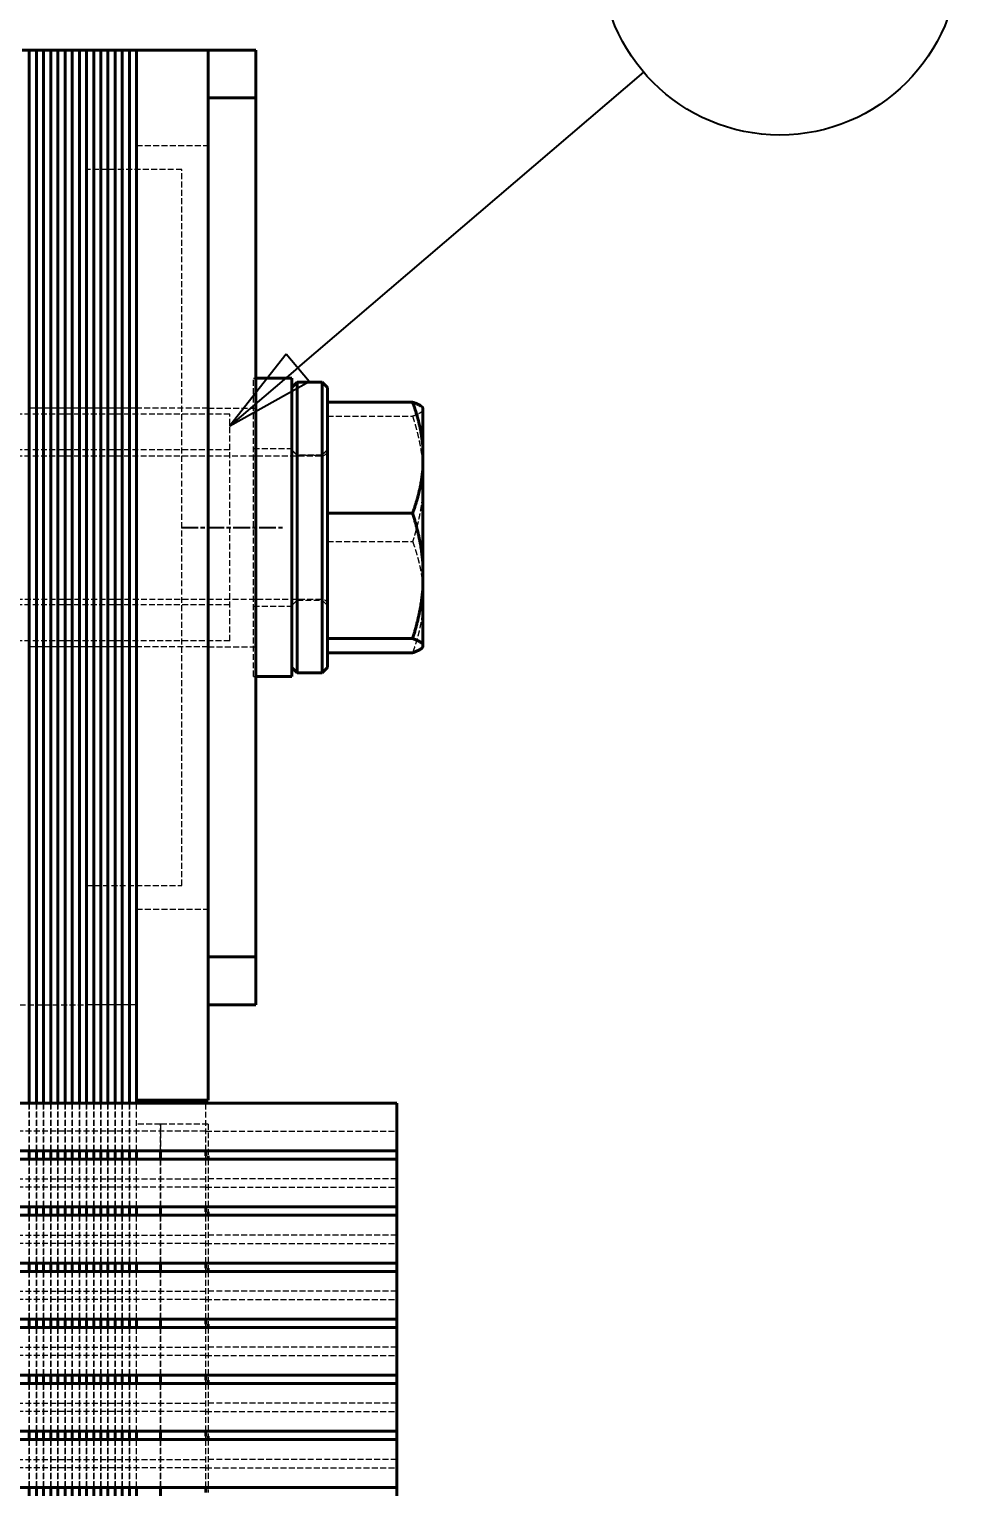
# Model space of a CAD drawing. Header units: millimetres. Extents: x 0 to 630, y 0 to 446.
# Drawn here: x 366.1 to 405.1, y 223.1 to 284.3 of the extents above; entities that cross this region are included whole.
import ezdxf

# ---------------------------------------------------------------- set-up
doc = ezdxf.new("R2010")
doc.units = ezdxf.units.MM
doc.header["$LTSCALE"] = 1.5
doc.linetypes.add('CHAIN', pattern=[0.7087, 0.4724, -0.0591, 0.1181, -0.0591])
doc.linetypes.add('DASHED', pattern=[0.2067, 0.1654, -0.0413])
for name, color, linetype, lineweight, true_color in [('가려진 것(ISO)', 2, 'DASHED', 18, 0xffff00), ('가려진 좁은 것(ISO)', 2, 'DASHED', 18, 0xffff00), ('가시적인 것(ISO)', 3, 'Continuous', 40, 0x00ff00), ('기호(ISO)', 5, 'Continuous', 25, 0x0000ff), ('중심선(ISO)', 1, 'Continuous', 25, 0xff0000)]:
    doc.layers.add(name, color=color, linetype=linetype, lineweight=lineweight, true_color=true_color)
doc.styles.add('부품번호텍스트_PSTEK_POSCO', font='isocp.shx')

# ---------------------------------------------------------------- blocks, each defined once
blk = doc.blocks.new('품번기호12')
at = {"layer": '기호(ISO)', "color": 7}
for p, q in [((251.569, 180.087), (261.238, 188.346)), ((251.244, 180.467), (249.668, 178.464)), ((251.893, 179.707), (251.244, 180.467)), ((251.569, 180.087), (249.668, 178.464)), ((249.668, 178.464), (251.893, 179.707))]:
    blk.add_line(p, q, dxfattribs=at)
at = {"layer": '기호(ISO)', "color": 7, "flags": 128}
blk.add_lwpolyline([(251.244, 180.467), (249.668, 178.464), (251.893, 179.707), (251.244, 180.467)], dxfattribs=at)
at = {"layer": '기호(ISO)'}
blk.add_circle((265.037, 191.591), 5, dxfattribs=at)
at = {"layer": '기호(ISO)', "color": 7}
blk.add_solid([(251.244, 180.467), (249.668, 178.464), (251.893, 179.707), (251.244, 180.467)], dxfattribs=at)
at = {"layer": '기호(ISO)', "color": 7, "insert": (265.037, 191.607), "char_height": 3.5, "attachment_point": 5, "style": '부품번호텍스트_PSTEK_POSCO'}
blk.add_mtext('12', dxfattribs=at)

msp = doc.modelspace()

# ---------------------------------------------------------------- linework, layer by layer
at = {"layer": '가려진 것(ISO)', "color": 4, "true_color": 0x00ffff}
for p, q in [((370.602, 279.444), (373.602, 279.444)), ((372.502, 278.444), (368.502, 278.444)), ((372.502, 248.444), (372.502, 278.444)), ((373.602, 268.444), (370.602, 268.444)), ((373.602, 258.444), (370.602, 258.444)), ((368.502, 248.444), (372.502, 248.444)), ((370.602, 247.444), (373.602, 247.444)), ((337.502, 243.444), (368.502, 243.444))]:
    msp.add_line(p, q, dxfattribs=at)
at = {"layer": '가려진 것(ISO)'}
for p, q in [((375.502, 257.194), (375.502, 269.694)), ((375.502, 269.694), (375.602, 269.694)), ((377.327, 269.532), (377.327, 269.532)), ((378.377, 269.532), (378.377, 269.532)), ((366.402, 268.444), (366.102, 268.444)), ((366.702, 268.444), (366.402, 268.444)), ((367.002, 268.444), (366.702, 268.444)), ((367.302, 268.444), (367.002, 268.444)), ((367.602, 268.444), (367.302, 268.444)), ((367.902, 268.444), (367.602, 268.444)), ((368.202, 268.444), (367.902, 268.444)), ((368.502, 268.444), (368.202, 268.444)), ((368.802, 268.444), (368.502, 268.444)), ((369.102, 268.444), (368.802, 268.444)), ((369.402, 268.444), (369.102, 268.444)), ((369.702, 268.444), (369.402, 268.444)), ((370.002, 268.444), (369.702, 268.444)), ((370.302, 268.444), (370.002, 268.444)), ((370.602, 268.444), (370.302, 268.444)), ((374.502, 268.194), (331.502, 268.194)), ((374.502, 258.694), (374.502, 268.194)), ((378.602, 268.1), (382.169, 268.1)), ((319.602, 266.444), (378.352, 266.444)), ((374.502, 266.694), (331.502, 266.694)), ((375.502, 266.744), (377.102, 266.744)), ((378.377, 266.471), (377.327, 266.471)), ((377.327, 266.47), (378.377, 266.47)), ((378.602, 262.851), (382.169, 262.851)), ((322.402, 260.444), (378.352, 260.444)), ((377.327, 260.394), (377.102, 260.169)), ((377.327, 260.394), (378.377, 260.394)), ((378.377, 260.394), (378.602, 260.169)), ((374.502, 260.194), (331.502, 260.194)), ((375.502, 260.144), (377.102, 260.144)), ((374.502, 258.694), (331.502, 258.694)), ((366.402, 258.444), (366.102, 258.444)), ((366.702, 258.444), (366.402, 258.444)), ((367.002, 258.444), (366.702, 258.444)), ((367.302, 258.444), (367.002, 258.444)), ((367.602, 258.444), (367.302, 258.444)), ((367.902, 258.444), (367.602, 258.444)), ((368.202, 258.444), (367.902, 258.444)), ((368.502, 258.444), (368.202, 258.444)), ((368.802, 258.444), (368.502, 258.444)), ((369.102, 258.444), (368.802, 258.444)), ((369.402, 258.444), (369.102, 258.444)), ((369.702, 258.444), (369.402, 258.444)), ((370.002, 258.444), (369.702, 258.444)), ((370.302, 258.444), (370.002, 258.444)), ((370.602, 258.444), (370.302, 258.444)), ((375.502, 257.194), (375.602, 257.194)), ((368.802, 243.444), (368.502, 243.444)), ((369.102, 243.444), (368.802, 243.444)), ((369.402, 243.444), (369.102, 243.444)), ((369.702, 243.444), (369.402, 243.444)), ((370.002, 243.444), (369.702, 243.444)), ((370.302, 243.444), (370.002, 243.444)), ((370.602, 243.444), (370.302, 243.444)), ((366.102, 237.319), (366.102, 239.319)), ((366.102, 239.319), (366.102, 237.319)), ((366.402, 237.319), (366.402, 239.319)), ((366.402, 239.319), (366.402, 237.319)), ((366.702, 237.319), (366.702, 239.319)), ((366.702, 239.319), (366.702, 237.319)), ((367.002, 237.319), (367.002, 239.319)), ((367.002, 239.319), (367.002, 237.319)), ((367.302, 237.319), (367.302, 239.319)), ((367.302, 239.319), (367.302, 237.319)), ((367.602, 237.319), (367.602, 239.319)), ((367.602, 239.319), (367.602, 237.319)), ((367.902, 237.319), (367.902, 239.319)), ((367.902, 239.319), (367.902, 237.319)), ((368.202, 237.319), (368.202, 239.319)), ((368.202, 239.319), (368.202, 237.319)), ((368.502, 237.319), (368.502, 239.319)), ((368.502, 239.319), (368.502, 237.319)), ((368.802, 237.319), (368.802, 239.319)), ((368.802, 239.319), (368.802, 237.319)), ((369.102, 237.319), (369.102, 239.319)), ((369.102, 239.319), (369.102, 237.319)), ((369.402, 237.319), (369.402, 239.319)), ((369.402, 239.319), (369.402, 237.319)), ((369.702, 237.319), (369.702, 239.319)), ((369.702, 239.319), (369.702, 237.319)), ((370.002, 237.319), (370.002, 239.319)), ((370.002, 239.319), (370.002, 237.319)), ((370.302, 237.319), (370.302, 239.319)), ((370.302, 239.319), (370.302, 237.319)), ((370.602, 237.319), (370.602, 239.319)), ((371.602, 238.444), (370.602, 238.444)), ((373.602, 238.444), (371.602, 238.444)), ((371.602, 237.319), (371.602, 238.444)), ((371.602, 238.444), (371.602, 237.319)), ((373.602, 238.444), (373.602, 237.11)), ((366.102, 234.969), (366.102, 236.969)), ((366.102, 236.969), (366.102, 234.969)), ((366.402, 234.969), (366.402, 236.969)), ((366.402, 236.969), (366.402, 234.969)), ((366.702, 234.969), (366.702, 236.969)), ((366.702, 236.969), (366.702, 234.969)), ((367.002, 234.969), (367.002, 236.969)), ((367.002, 236.969), (367.002, 234.969)), ((367.302, 234.969), (367.302, 236.969)), ((367.302, 236.969), (367.302, 234.969)), ((367.602, 234.969), (367.602, 236.969)), ((367.602, 236.969), (367.602, 234.969)), ((367.902, 234.969), (367.902, 236.969)), ((367.902, 236.969), (367.902, 234.969)), ((368.202, 234.969), (368.202, 236.969)), ((368.202, 236.969), (368.202, 234.969)), ((368.502, 234.969), (368.502, 236.969)), ((368.502, 236.969), (368.502, 234.969)), ((368.802, 234.969), (368.802, 236.969)), ((368.802, 236.969), (368.802, 234.969)), ((369.102, 234.969), (369.102, 236.969)), ((369.102, 236.969), (369.102, 234.969)), ((369.402, 234.969), (369.402, 236.969)), ((369.402, 236.969), (369.402, 234.969)), ((369.702, 234.969), (369.702, 236.969)), ((369.702, 236.969), (369.702, 234.969)), ((370.002, 234.969), (370.002, 236.969)), ((370.002, 236.969), (370.002, 234.969)), ((370.302, 234.969), (370.302, 236.969)), ((370.302, 236.969), (370.302, 234.969)), ((370.602, 234.969), (370.602, 236.969)), ((371.602, 234.969), (371.602, 236.969)), ((371.602, 236.969), (371.602, 234.969)), ((373.602, 236.969), (373.602, 234.76)), ((366.102, 232.619), (366.102, 234.619)), ((366.102, 234.619), (366.102, 232.619)), ((366.402, 232.619), (366.402, 234.619)), ((366.402, 234.619), (366.402, 232.619)), ((366.702, 232.619), (366.702, 234.619)), ((366.702, 234.619), (366.702, 232.619)), ((367.002, 232.619), (367.002, 234.619)), ((367.002, 234.619), (367.002, 232.619)), ((367.302, 232.619), (367.302, 234.619)), ((367.302, 234.619), (367.302, 232.619)), ((367.602, 232.619), (367.602, 234.619)), ((367.602, 234.619), (367.602, 232.619)), ((367.902, 232.619), (367.902, 234.619)), ((367.902, 234.619), (367.902, 232.619)), ((368.202, 232.619), (368.202, 234.619)), ((368.202, 234.619), (368.202, 232.619)), ((368.502, 232.619), (368.502, 234.619)), ((368.502, 234.619), (368.502, 232.619)), ((368.802, 232.619), (368.802, 234.619)), ((368.802, 234.619), (368.802, 232.619)), ((369.102, 232.619), (369.102, 234.619)), ((369.102, 234.619), (369.102, 232.619)), ((369.402, 232.619), (369.402, 234.619)), ((369.402, 234.619), (369.402, 232.619)), ((369.702, 232.619), (369.702, 234.619)), ((369.702, 234.619), (369.702, 232.619)), ((370.002, 232.619), (370.002, 234.619)), ((370.002, 234.619), (370.002, 232.619)), ((370.302, 232.619), (370.302, 234.619)), ((370.302, 234.619), (370.302, 232.619)), ((370.602, 232.619), (370.602, 234.619)), ((371.602, 232.619), (371.602, 234.619)), ((371.602, 234.619), (371.602, 232.619)), ((373.602, 234.619), (373.602, 232.41)), ((366.102, 230.269), (366.102, 232.269)), ((366.102, 232.269), (366.102, 230.269)), ((366.402, 230.269), (366.402, 232.269)), ((366.402, 232.269), (366.402, 230.269)), ((366.702, 230.269), (366.702, 232.269)), ((366.702, 232.269), (366.702, 230.269)), ((367.002, 230.269), (367.002, 232.269)), ((367.002, 232.269), (367.002, 230.269)), ((367.302, 230.269), (367.302, 232.269)), ((367.302, 232.269), (367.302, 230.269)), ((367.602, 230.269), (367.602, 232.269)), ((367.602, 232.269), (367.602, 230.269)), ((367.902, 230.269), (367.902, 232.269)), ((367.902, 232.269), (367.902, 230.269)), ((368.202, 230.269), (368.202, 232.269)), ((368.202, 232.269), (368.202, 230.269)), ((368.502, 230.269), (368.502, 232.269)), ((368.502, 232.269), (368.502, 230.269)), ((368.802, 230.269), (368.802, 232.269)), ((368.802, 232.269), (368.802, 230.269)), ((369.102, 230.269), (369.102, 232.269)), ((369.102, 232.269), (369.102, 230.269)), ((369.402, 230.269), (369.402, 232.269)), ((369.402, 232.269), (369.402, 230.269)), ((369.702, 230.269), (369.702, 232.269)), ((369.702, 232.269), (369.702, 230.269)), ((370.002, 230.269), (370.002, 232.269)), ((370.002, 232.269), (370.002, 230.269)), ((370.302, 230.269), (370.302, 232.269)), ((370.302, 232.269), (370.302, 230.269)), ((370.602, 230.269), (370.602, 232.269)), ((371.602, 230.269), (371.602, 232.269)), ((371.602, 232.269), (371.602, 230.269)), ((373.602, 232.269), (373.602, 230.06)), ((366.102, 227.919), (366.102, 229.919)), ((366.102, 229.919), (366.102, 227.919)), ((366.402, 227.919), (366.402, 229.919)), ((366.402, 229.919), (366.402, 227.919)), ((366.702, 227.919), (366.702, 229.919)), ((366.702, 229.919), (366.702, 227.919)), ((367.002, 227.919), (367.002, 229.919)), ((367.002, 229.919), (367.002, 227.919)), ((367.302, 227.919), (367.302, 229.919)), ((367.302, 229.919), (367.302, 227.919)), ((367.602, 227.919), (367.602, 229.919)), ((367.602, 229.919), (367.602, 227.919)), ((367.902, 227.919), (367.902, 229.919)), ((367.902, 229.919), (367.902, 227.919)), ((368.202, 227.919), (368.202, 229.919)), ((368.202, 229.919), (368.202, 227.919)), ((368.502, 227.919), (368.502, 229.919)), ((368.502, 229.919), (368.502, 227.919)), ((368.802, 227.919), (368.802, 229.919)), ((368.802, 229.919), (368.802, 227.919)), ((369.102, 227.919), (369.102, 229.919)), ((369.102, 229.919), (369.102, 227.919)), ((369.402, 227.919), (369.402, 229.919)), ((369.402, 229.919), (369.402, 227.919)), ((369.702, 227.919), (369.702, 229.919)), ((369.702, 229.919), (369.702, 227.919)), ((370.002, 227.919), (370.002, 229.919)), ((370.002, 229.919), (370.002, 227.919)), ((370.302, 227.919), (370.302, 229.919)), ((370.302, 229.919), (370.302, 227.919)), ((370.602, 227.919), (370.602, 229.919)), ((371.602, 227.919), (371.602, 229.919)), ((371.602, 229.919), (371.602, 227.919)), ((373.602, 229.919), (373.602, 227.71)), ((366.102, 225.569), (366.102, 227.569)), ((366.102, 227.569), (366.102, 225.569)), ((366.402, 225.569), (366.402, 227.569)), ((366.402, 227.569), (366.402, 225.569)), ((366.702, 225.569), (366.702, 227.569)), ((366.702, 227.569), (366.702, 225.569)), ((367.002, 225.569), (367.002, 227.569)), ((367.002, 227.569), (367.002, 225.569)), ((367.302, 225.569), (367.302, 227.569)), ((367.302, 227.569), (367.302, 225.569)), ((367.602, 225.569), (367.602, 227.569)), ((367.602, 227.569), (367.602, 225.569)), ((367.902, 225.569), (367.902, 227.569)), ((367.902, 227.569), (367.902, 225.569)), ((368.202, 225.569), (368.202, 227.569)), ((368.202, 227.569), (368.202, 225.569)), ((368.502, 225.569), (368.502, 227.569)), ((368.502, 227.569), (368.502, 225.569)), ((368.802, 225.569), (368.802, 227.569)), ((368.802, 227.569), (368.802, 225.569)), ((369.102, 225.569), (369.102, 227.569)), ((369.102, 227.569), (369.102, 225.569)), ((369.402, 225.569), (369.402, 227.569)), ((369.402, 227.569), (369.402, 225.569)), ((369.702, 225.569), (369.702, 227.569)), ((369.702, 227.569), (369.702, 225.569)), ((370.002, 225.569), (370.002, 227.569)), ((370.002, 227.569), (370.002, 225.569)), ((370.302, 225.569), (370.302, 227.569)), ((370.302, 227.569), (370.302, 225.569)), ((370.602, 225.569), (370.602, 227.569)), ((371.602, 225.569), (371.602, 227.569)), ((371.602, 227.569), (371.602, 225.569)), ((373.602, 227.569), (373.602, 225.36)), ((366.102, 223.219), (366.102, 225.219)), ((366.102, 225.219), (366.102, 223.219)), ((366.402, 223.219), (366.402, 225.219)), ((366.402, 225.219), (366.402, 223.219)), ((366.702, 223.219), (366.702, 225.219)), ((366.702, 225.219), (366.702, 223.219)), ((367.002, 223.219), (367.002, 225.219)), ((367.002, 225.219), (367.002, 223.219)), ((367.302, 223.219), (367.302, 225.219)), ((367.302, 225.219), (367.302, 223.219)), ((367.602, 223.219), (367.602, 225.219)), ((367.602, 225.219), (367.602, 223.219)), ((367.902, 223.219), (367.902, 225.219)), ((367.902, 225.219), (367.902, 223.219)), ((368.202, 223.219), (368.202, 225.219)), ((368.202, 225.219), (368.202, 223.219)), ((368.502, 223.219), (368.502, 225.219)), ((368.502, 225.219), (368.502, 223.219)), ((368.802, 223.219), (368.802, 225.219)), ((368.802, 225.219), (368.802, 223.219)), ((369.102, 223.219), (369.102, 225.219)), ((369.102, 225.219), (369.102, 223.219)), ((369.402, 223.219), (369.402, 225.219)), ((369.402, 225.219), (369.402, 223.219)), ((369.702, 223.219), (369.702, 225.219)), ((369.702, 225.219), (369.702, 223.219)), ((370.002, 223.219), (370.002, 225.219)), ((370.002, 225.219), (370.002, 223.219)), ((370.302, 223.219), (370.302, 225.219)), ((370.302, 225.219), (370.302, 223.219)), ((370.602, 223.219), (370.602, 225.219)), ((371.602, 223.219), (371.602, 225.219)), ((371.602, 225.219), (371.602, 223.219)), ((373.602, 225.219), (373.602, 223.01))]:
    msp.add_line(p, q, dxfattribs=at)
at = {"layer": '가려진 것(ISO)', "color": 5, "true_color": 0x0000ff}
for p, q in [((373.602, 268.444), (375.602, 268.444)), ((373.602, 258.444), (375.602, 258.444))]:
    msp.add_line(p, q, dxfattribs=at)
at = {"layer": '가려진 것(ISO)', "color": 1, "true_color": 0xff0000}
for p, q in [((373.502, 237.319), (373.502, 239.319)), ((373.502, 238.144), (363.502, 238.144)), ((373.502, 238.144), (381.502, 238.144)), ((373.502, 236.969), (373.502, 237.11)), ((373.502, 234.969), (373.502, 236.969)), ((363.502, 236.144), (373.502, 236.144)), ((373.502, 235.794), (363.502, 235.794)), ((381.502, 236.144), (373.502, 236.144)), ((373.502, 235.794), (381.502, 235.794)), ((373.502, 234.619), (373.502, 234.76)), ((373.502, 232.619), (373.502, 234.619)), ((363.502, 233.794), (373.502, 233.794)), ((373.502, 233.444), (363.502, 233.444)), ((381.502, 233.794), (373.502, 233.794)), ((373.502, 233.444), (381.502, 233.444)), ((373.502, 232.269), (373.502, 232.41)), ((373.502, 230.269), (373.502, 232.269)), ((363.502, 231.444), (373.502, 231.444)), ((373.502, 231.094), (363.502, 231.094)), ((381.502, 231.444), (373.502, 231.444)), ((373.502, 231.094), (381.502, 231.094)), ((373.502, 229.919), (373.502, 230.06)), ((373.502, 227.919), (373.502, 229.919)), ((363.502, 229.094), (373.502, 229.094)), ((381.502, 229.094), (373.502, 229.094)), ((373.502, 228.744), (363.502, 228.744)), ((373.502, 228.744), (381.502, 228.744)), ((373.502, 227.569), (373.502, 227.71)), ((373.502, 225.569), (373.502, 227.569)), ((363.502, 226.744), (373.502, 226.744)), ((381.502, 226.744), (373.502, 226.744)), ((373.502, 226.394), (363.502, 226.394)), ((373.502, 226.394), (381.502, 226.394)), ((373.502, 225.219), (373.502, 225.36)), ((373.502, 223.219), (373.502, 225.219)), ((363.502, 224.394), (373.502, 224.394)), ((381.502, 224.394), (373.502, 224.394)), ((373.502, 224.044), (363.502, 224.044)), ((373.502, 224.044), (381.502, 224.044))]:
    msp.add_line(p, q, dxfattribs=at)
at = {"layer": '가려진 것(ISO)'}
for centre, start, end in [((378.352, 266.694), 270, 0), ((378.352, 260.194), 0, 90)]:
    msp.add_arc(centre, 0.25, start, end, dxfattribs=at)
for points, weights in [([(382.602, 268.35), (382.543, 268.234), (382.169, 268.1)], [1, 1.02644189401, 1]), ([(382.598, 268.45), (382.6, 268.447), (382.602, 268.443)], [1.00144706859, 1.00074449628, 1]), ([(382.169, 268.1), (382.543, 266.917), (382.602, 265.887)], [1, 1.02644189401, 1]), ([(377.102, 266.697), (377.218, 266.579), (377.327, 266.47)], [1, 1.00064237711, 1]), ([(377.327, 266.471), (377.218, 266.58), (377.102, 266.697)], [1, 1.00064237711, 1]), ([(378.377, 266.47), (378.485, 266.579), (378.602, 266.697)], [1, 1.00064237701, 1]), ([(378.602, 266.697), (378.485, 266.58), (378.377, 266.471)], [1, 1.00064237701, 1]), ([(382.602, 265.064), (382.543, 264.035), (382.169, 262.851)], [1, 1.02644189401, 1]), ([(382.169, 262.851), (382.543, 261.801), (382.602, 260.888)], [1, 1.02644189401, 1]), ([(382.602, 260.158), (382.543, 259.244), (382.169, 258.194)], [1, 1.02644189401, 1])]:
    msp.add_rational_spline(points, weights, degree=2, dxfattribs=at)
at = {"layer": '가려진 좁은 것(ISO)'}
msp.add_line((378.352, 260.444), (378.352, 266.444), dxfattribs=at)
at = {"layer": '가시적인 것(ISO)'}
for p, q in [((366.102, 283.444), (365.802, 283.444)), ((366.102, 239.319), (366.102, 283.444)), ((366.402, 283.444), (366.102, 283.444)), ((366.102, 283.444), (366.102, 239.319)), ((366.402, 239.319), (366.402, 283.444)), ((366.702, 283.444), (366.402, 283.444)), ((366.402, 283.444), (366.402, 239.319)), ((366.702, 239.319), (366.702, 283.444)), ((367.002, 283.444), (366.702, 283.444)), ((366.702, 283.444), (366.702, 239.319)), ((367.002, 239.319), (367.002, 283.444)), ((367.302, 283.444), (367.002, 283.444)), ((367.002, 283.444), (367.002, 239.319)), ((367.302, 239.319), (367.302, 283.444)), ((367.602, 283.444), (367.302, 283.444)), ((367.302, 283.444), (367.302, 239.319)), ((367.602, 239.319), (367.602, 283.444)), ((367.902, 283.444), (367.602, 283.444)), ((367.602, 283.444), (367.602, 239.319)), ((367.902, 239.319), (367.902, 283.444)), ((368.202, 283.444), (367.902, 283.444)), ((367.902, 283.444), (367.902, 239.319)), ((368.202, 239.319), (368.202, 283.444)), ((368.502, 283.444), (368.202, 283.444)), ((368.202, 283.444), (368.202, 239.319)), ((368.502, 239.319), (368.502, 283.444)), ((368.802, 283.444), (368.502, 283.444)), ((368.502, 283.444), (368.502, 239.319)), ((368.802, 239.319), (368.802, 283.444)), ((369.102, 283.444), (368.802, 283.444)), ((368.802, 283.444), (368.802, 239.319)), ((369.102, 239.319), (369.102, 283.444)), ((369.402, 283.444), (369.102, 283.444)), ((369.102, 283.444), (369.102, 239.319)), ((369.402, 239.319), (369.402, 283.444)), ((369.702, 283.444), (369.402, 283.444)), ((369.402, 283.444), (369.402, 239.319)), ((369.702, 239.319), (369.702, 283.444)), ((370.002, 283.444), (369.702, 283.444)), ((369.702, 283.444), (369.702, 239.319)), ((370.002, 239.319), (370.002, 283.444)), ((370.302, 283.444), (370.002, 283.444)), ((370.002, 283.444), (370.002, 239.319)), ((370.302, 239.319), (370.302, 283.444)), ((370.602, 283.444), (370.302, 283.444)), ((370.302, 283.444), (370.302, 239.319)), ((370.602, 239.319), (370.602, 283.444)), ((375.602, 269.694), (377.102, 269.694)), ((377.102, 257.194), (377.102, 269.694)), ((377.327, 269.532), (377.102, 269.306)), ((377.102, 269.307), (377.327, 269.532)), ((378.377, 269.532), (377.327, 269.532)), ((377.327, 269.532), (378.377, 269.532)), ((377.327, 269.532), (377.327, 257.344)), ((378.602, 269.306), (378.377, 269.532)), ((378.377, 269.532), (378.602, 269.307)), ((378.377, 257.344), (378.377, 269.532)), ((378.602, 269.307), (378.602, 269.306)), ((378.602, 269.306), (378.602, 257.569)), ((378.602, 268.693), (382.169, 268.693)), ((382.602, 268.444), (382.598, 268.45)), ((382.602, 266.73), (382.602, 268.444)), ((382.602, 266.73), (382.602, 266)), ((382.602, 261.823), (382.602, 266)), ((378.602, 264.036), (382.169, 264.036)), ((382.602, 261.823), (382.602, 261)), ((382.602, 258.537), (382.602, 261)), ((378.602, 258.787), (382.169, 258.787)), ((382.602, 258.444), (382.598, 258.437)), ((382.602, 258.537), (382.602, 258.444)), ((382.602, 258.444), (382.602, 258.444)), ((378.602, 258.194), (382.169, 258.194)), ((377.102, 257.569), (377.327, 257.344)), ((377.327, 257.344), (378.377, 257.344)), ((378.602, 257.569), (378.377, 257.344)), ((375.602, 257.194), (377.102, 257.194)), ((366.102, 236.969), (366.102, 237.319)), ((366.102, 237.319), (366.102, 236.969)), ((366.402, 236.969), (366.402, 237.319)), ((366.402, 237.319), (366.402, 236.969)), ((366.702, 236.969), (366.702, 237.319)), ((366.702, 237.319), (366.702, 236.969)), ((367.002, 236.969), (367.002, 237.319)), ((367.002, 237.319), (367.002, 236.969)), ((367.302, 236.969), (367.302, 237.319)), ((367.302, 237.319), (367.302, 236.969)), ((367.602, 236.969), (367.602, 237.319)), ((367.602, 237.319), (367.602, 236.969)), ((367.902, 236.969), (367.902, 237.319)), ((367.902, 237.319), (367.902, 236.969)), ((368.202, 236.969), (368.202, 237.319)), ((368.202, 237.319), (368.202, 236.969)), ((368.502, 236.969), (368.502, 237.319)), ((368.502, 237.319), (368.502, 236.969)), ((368.802, 236.969), (368.802, 237.319)), ((368.802, 237.319), (368.802, 236.969)), ((369.102, 236.969), (369.102, 237.319)), ((369.102, 237.319), (369.102, 236.969)), ((369.402, 236.969), (369.402, 237.319)), ((369.402, 237.319), (369.402, 236.969)), ((369.702, 236.969), (369.702, 237.319)), ((369.702, 237.319), (369.702, 236.969)), ((370.002, 236.969), (370.002, 237.319)), ((370.002, 237.319), (370.002, 236.969)), ((370.302, 236.969), (370.302, 237.319)), ((370.302, 237.319), (370.302, 236.969)), ((370.602, 236.969), (370.602, 237.319)), ((371.602, 236.969), (371.602, 237.319)), ((371.602, 237.319), (371.602, 236.969)), ((373.602, 237.11), (373.602, 236.969)), ((366.102, 234.619), (366.102, 234.969)), ((366.102, 234.969), (366.102, 234.619)), ((366.402, 234.619), (366.402, 234.969)), ((366.402, 234.969), (366.402, 234.619)), ((366.702, 234.619), (366.702, 234.969)), ((366.702, 234.969), (366.702, 234.619)), ((367.002, 234.619), (367.002, 234.969)), ((367.002, 234.969), (367.002, 234.619)), ((367.302, 234.619), (367.302, 234.969)), ((367.302, 234.969), (367.302, 234.619)), ((367.602, 234.619), (367.602, 234.969)), ((367.602, 234.969), (367.602, 234.619)), ((367.902, 234.619), (367.902, 234.969)), ((367.902, 234.969), (367.902, 234.619)), ((368.202, 234.619), (368.202, 234.969)), ((368.202, 234.969), (368.202, 234.619)), ((368.502, 234.619), (368.502, 234.969)), ((368.502, 234.969), (368.502, 234.619)), ((368.802, 234.619), (368.802, 234.969)), ((368.802, 234.969), (368.802, 234.619)), ((369.102, 234.619), (369.102, 234.969)), ((369.102, 234.969), (369.102, 234.619)), ((369.402, 234.619), (369.402, 234.969)), ((369.402, 234.969), (369.402, 234.619)), ((369.702, 234.619), (369.702, 234.969)), ((369.702, 234.969), (369.702, 234.619)), ((370.002, 234.619), (370.002, 234.969)), ((370.002, 234.969), (370.002, 234.619)), ((370.302, 234.619), (370.302, 234.969)), ((370.302, 234.969), (370.302, 234.619)), ((370.602, 234.619), (370.602, 234.969)), ((371.602, 234.619), (371.602, 234.969)), ((371.602, 234.969), (371.602, 234.619)), ((373.602, 234.76), (373.602, 234.619)), ((366.102, 232.269), (366.102, 232.619)), ((366.102, 232.619), (366.102, 232.269)), ((366.402, 232.269), (366.402, 232.619)), ((366.402, 232.619), (366.402, 232.269)), ((366.702, 232.269), (366.702, 232.619)), ((366.702, 232.619), (366.702, 232.269)), ((367.002, 232.269), (367.002, 232.619)), ((367.002, 232.619), (367.002, 232.269)), ((367.302, 232.269), (367.302, 232.619)), ((367.302, 232.619), (367.302, 232.269)), ((367.602, 232.269), (367.602, 232.619)), ((367.602, 232.619), (367.602, 232.269)), ((367.902, 232.269), (367.902, 232.619)), ((367.902, 232.619), (367.902, 232.269)), ((368.202, 232.269), (368.202, 232.619)), ((368.202, 232.619), (368.202, 232.269)), ((368.502, 232.269), (368.502, 232.619)), ((368.502, 232.619), (368.502, 232.269)), ((368.802, 232.269), (368.802, 232.619)), ((368.802, 232.619), (368.802, 232.269)), ((369.102, 232.269), (369.102, 232.619)), ((369.102, 232.619), (369.102, 232.269)), ((369.402, 232.269), (369.402, 232.619)), ((369.402, 232.619), (369.402, 232.269)), ((369.702, 232.269), (369.702, 232.619)), ((369.702, 232.619), (369.702, 232.269)), ((370.002, 232.269), (370.002, 232.619)), ((370.002, 232.619), (370.002, 232.269)), ((370.302, 232.269), (370.302, 232.619)), ((370.302, 232.619), (370.302, 232.269)), ((370.602, 232.269), (370.602, 232.619)), ((371.602, 232.269), (371.602, 232.619)), ((371.602, 232.619), (371.602, 232.269)), ((373.602, 232.41), (373.602, 232.269)), ((366.102, 229.919), (366.102, 230.269)), ((366.102, 230.269), (366.102, 229.919)), ((366.402, 229.919), (366.402, 230.269)), ((366.402, 230.269), (366.402, 229.919)), ((366.702, 229.919), (366.702, 230.269)), ((366.702, 230.269), (366.702, 229.919)), ((367.002, 229.919), (367.002, 230.269)), ((367.002, 230.269), (367.002, 229.919)), ((367.302, 229.919), (367.302, 230.269)), ((367.302, 230.269), (367.302, 229.919)), ((367.602, 229.919), (367.602, 230.269)), ((367.602, 230.269), (367.602, 229.919)), ((367.902, 229.919), (367.902, 230.269)), ((367.902, 230.269), (367.902, 229.919)), ((368.202, 229.919), (368.202, 230.269)), ((368.202, 230.269), (368.202, 229.919)), ((368.502, 229.919), (368.502, 230.269)), ((368.502, 230.269), (368.502, 229.919)), ((368.802, 229.919), (368.802, 230.269)), ((368.802, 230.269), (368.802, 229.919)), ((369.102, 229.919), (369.102, 230.269)), ((369.102, 230.269), (369.102, 229.919)), ((369.402, 229.919), (369.402, 230.269)), ((369.402, 230.269), (369.402, 229.919)), ((369.702, 229.919), (369.702, 230.269)), ((369.702, 230.269), (369.702, 229.919)), ((370.002, 229.919), (370.002, 230.269)), ((370.002, 230.269), (370.002, 229.919)), ((370.302, 229.919), (370.302, 230.269)), ((370.302, 230.269), (370.302, 229.919)), ((370.602, 229.919), (370.602, 230.269)), ((371.602, 229.919), (371.602, 230.269)), ((371.602, 230.269), (371.602, 229.919)), ((373.602, 230.06), (373.602, 229.919)), ((366.102, 227.569), (366.102, 227.919)), ((366.102, 227.919), (366.102, 227.569)), ((366.402, 227.569), (366.402, 227.919)), ((366.402, 227.919), (366.402, 227.569)), ((366.702, 227.569), (366.702, 227.919)), ((366.702, 227.919), (366.702, 227.569)), ((367.002, 227.569), (367.002, 227.919)), ((367.002, 227.919), (367.002, 227.569)), ((367.302, 227.569), (367.302, 227.919)), ((367.302, 227.919), (367.302, 227.569)), ((367.602, 227.569), (367.602, 227.919)), ((367.602, 227.919), (367.602, 227.569)), ((367.902, 227.569), (367.902, 227.919)), ((367.902, 227.919), (367.902, 227.569)), ((368.202, 227.569), (368.202, 227.919)), ((368.202, 227.919), (368.202, 227.569)), ((368.502, 227.569), (368.502, 227.919)), ((368.502, 227.919), (368.502, 227.569)), ((368.802, 227.569), (368.802, 227.919)), ((368.802, 227.919), (368.802, 227.569)), ((369.102, 227.569), (369.102, 227.919)), ((369.102, 227.919), (369.102, 227.569)), ((369.402, 227.569), (369.402, 227.919)), ((369.402, 227.919), (369.402, 227.569)), ((369.702, 227.569), (369.702, 227.919)), ((369.702, 227.919), (369.702, 227.569)), ((370.002, 227.569), (370.002, 227.919)), ((370.002, 227.919), (370.002, 227.569)), ((370.302, 227.569), (370.302, 227.919)), ((370.302, 227.919), (370.302, 227.569)), ((370.602, 227.569), (370.602, 227.919)), ((371.602, 227.569), (371.602, 227.919)), ((371.602, 227.919), (371.602, 227.569)), ((373.602, 227.71), (373.602, 227.569)), ((366.102, 225.219), (366.102, 225.569)), ((366.102, 225.569), (366.102, 225.219)), ((366.402, 225.219), (366.402, 225.569)), ((366.402, 225.569), (366.402, 225.219)), ((366.702, 225.219), (366.702, 225.569)), ((366.702, 225.569), (366.702, 225.219)), ((367.002, 225.219), (367.002, 225.569)), ((367.002, 225.569), (367.002, 225.219)), ((367.302, 225.219), (367.302, 225.569)), ((367.302, 225.569), (367.302, 225.219)), ((367.602, 225.219), (367.602, 225.569)), ((367.602, 225.569), (367.602, 225.219)), ((367.902, 225.219), (367.902, 225.569)), ((367.902, 225.569), (367.902, 225.219)), ((368.202, 225.219), (368.202, 225.569)), ((368.202, 225.569), (368.202, 225.219)), ((368.502, 225.219), (368.502, 225.569)), ((368.502, 225.569), (368.502, 225.219)), ((368.802, 225.219), (368.802, 225.569)), ((368.802, 225.569), (368.802, 225.219)), ((369.102, 225.219), (369.102, 225.569)), ((369.102, 225.569), (369.102, 225.219)), ((369.402, 225.219), (369.402, 225.569)), ((369.402, 225.569), (369.402, 225.219)), ((369.702, 225.219), (369.702, 225.569)), ((369.702, 225.569), (369.702, 225.219)), ((370.002, 225.219), (370.002, 225.569)), ((370.002, 225.569), (370.002, 225.219)), ((370.302, 225.219), (370.302, 225.569)), ((370.302, 225.569), (370.302, 225.219)), ((370.602, 225.219), (370.602, 225.569)), ((371.602, 225.219), (371.602, 225.569)), ((371.602, 225.569), (371.602, 225.219)), ((373.602, 225.36), (373.602, 225.219)), ((366.102, 222.869), (366.102, 223.219)), ((366.102, 223.219), (366.102, 222.869)), ((366.402, 222.869), (366.402, 223.219)), ((366.402, 223.219), (366.402, 222.869)), ((366.702, 222.869), (366.702, 223.219)), ((366.702, 223.219), (366.702, 222.869)), ((367.002, 222.869), (367.002, 223.219)), ((367.002, 223.219), (367.002, 222.869)), ((367.302, 222.869), (367.302, 223.219)), ((367.302, 223.219), (367.302, 222.869)), ((367.602, 222.869), (367.602, 223.219)), ((367.602, 223.219), (367.602, 222.869)), ((367.902, 222.869), (367.902, 223.219)), ((367.902, 223.219), (367.902, 222.869)), ((368.202, 222.869), (368.202, 223.219)), ((368.202, 223.219), (368.202, 222.869)), ((368.502, 222.869), (368.502, 223.219)), ((368.502, 223.219), (368.502, 222.869)), ((368.802, 222.869), (368.802, 223.219)), ((368.802, 223.219), (368.802, 222.869)), ((369.102, 222.869), (369.102, 223.219)), ((369.102, 223.219), (369.102, 222.869)), ((369.402, 222.869), (369.402, 223.219)), ((369.402, 223.219), (369.402, 222.869)), ((369.702, 222.869), (369.702, 223.219)), ((369.702, 223.219), (369.702, 222.869)), ((370.002, 222.869), (370.002, 223.219)), ((370.002, 223.219), (370.002, 222.869)), ((370.302, 222.869), (370.302, 223.219)), ((370.302, 223.219), (370.302, 222.869)), ((370.602, 222.869), (370.602, 223.219)), ((371.602, 222.869), (371.602, 223.219)), ((371.602, 223.219), (371.602, 222.869))]:
    msp.add_line(p, q, dxfattribs=at)
at = {"layer": '가시적인 것(ISO)', "color": 4, "true_color": 0x00ffff}
for p, q in [((373.602, 283.444), (370.602, 283.444)), ((370.602, 239.444), (370.602, 283.444)), ((373.602, 283.444), (373.602, 239.444)), ((373.602, 239.444), (370.602, 239.444))]:
    msp.add_line(p, q, dxfattribs=at)
at = {"layer": '가시적인 것(ISO)', "color": 5, "true_color": 0x0000ff}
for p, q in [((375.602, 283.444), (373.602, 283.444)), ((375.602, 281.444), (375.602, 283.444)), ((373.602, 281.444), (375.602, 281.444)), ((373.602, 281.444), (373.602, 245.444)), ((375.602, 245.444), (375.602, 281.444)), ((375.602, 245.444), (373.602, 245.444)), ((375.602, 243.444), (375.602, 245.444)), ((373.602, 243.444), (375.602, 243.444))]:
    msp.add_line(p, q, dxfattribs=at)
at = {"layer": '가시적인 것(ISO)', "color": 1, "true_color": 0xff0000}
for p, q in [((381.502, 239.319), (363.502, 239.319)), ((381.502, 237.319), (381.502, 239.319)), ((381.502, 237.319), (363.502, 237.319)), ((373.502, 237.11), (373.502, 237.319)), ((381.502, 237.319), (381.502, 236.969)), ((363.502, 236.969), (381.502, 236.969)), ((381.502, 234.969), (381.502, 236.969)), ((381.502, 234.969), (363.502, 234.969)), ((363.502, 234.619), (381.502, 234.619)), ((373.502, 234.76), (373.502, 234.969)), ((381.502, 234.969), (381.502, 234.619)), ((381.502, 232.619), (381.502, 234.619)), ((381.502, 232.619), (363.502, 232.619)), ((363.502, 232.269), (381.502, 232.269)), ((373.502, 232.41), (373.502, 232.619)), ((381.502, 232.619), (381.502, 232.269)), ((381.502, 230.269), (381.502, 232.269)), ((381.502, 230.269), (363.502, 230.269)), ((373.502, 230.06), (373.502, 230.269)), ((381.502, 230.269), (381.502, 229.919)), ((363.502, 229.919), (381.502, 229.919)), ((381.502, 227.919), (381.502, 229.919)), ((381.502, 227.919), (363.502, 227.919)), ((373.502, 227.71), (373.502, 227.919)), ((381.502, 227.919), (381.502, 227.569)), ((363.502, 227.569), (381.502, 227.569)), ((381.502, 225.569), (381.502, 227.569)), ((381.502, 225.569), (363.502, 225.569)), ((373.502, 225.36), (373.502, 225.569)), ((381.502, 225.569), (381.502, 225.219)), ((363.502, 225.219), (381.502, 225.219)), ((381.502, 223.219), (381.502, 225.219)), ((381.502, 223.219), (363.502, 223.219)), ((373.502, 223.01), (373.502, 223.219)), ((381.502, 223.219), (381.502, 222.869))]:
    msp.add_line(p, q, dxfattribs=at)
at = {"layer": '가시적인 것(ISO)'}
for points, weights in [([(382.169, 268.693), (382.533, 268.563), (382.598, 268.45)], [1, 1.02569739772, 1.00144706859]), ([(382.602, 266.73), (382.543, 267.643), (382.169, 268.693)], [1, 1.02644189401, 1]), ([(382.169, 264.036), (382.543, 265.086), (382.602, 266)], [1, 1.02644189401, 1]), ([(382.602, 261.823), (382.543, 262.852), (382.169, 264.036)], [1, 1.02644189401, 1]), ([(382.169, 258.787), (382.543, 259.971), (382.602, 261)], [1, 1.02644189401, 1]), ([(382.602, 258.537), (382.543, 258.653), (382.169, 258.787)], [1, 1.02644189401, 1]), ([(382.169, 258.194), (382.543, 258.328), (382.602, 258.444)], [1, 1.02644189401, 1])]:
    msp.add_rational_spline(points, weights, degree=2, dxfattribs=at)
at = {"layer": '중심선(ISO)', "linetype": 'CHAIN'}
msp.add_line((372.477, 263.444), (376.727, 263.444), dxfattribs=at)
msp.add_line((372.477, 263.444), (376.727, 263.444), dxfattribs=at)

# ---------------------------------------------------------------- block references
at = {"layer": '기호(ISO)', "xscale": 1.5, "yscale": 1.5, "zscale": 1.5}
msp.add_blockref('품번기호12', (0, 0), dxfattribs=at)

doc.saveas('drawing.dxf')
